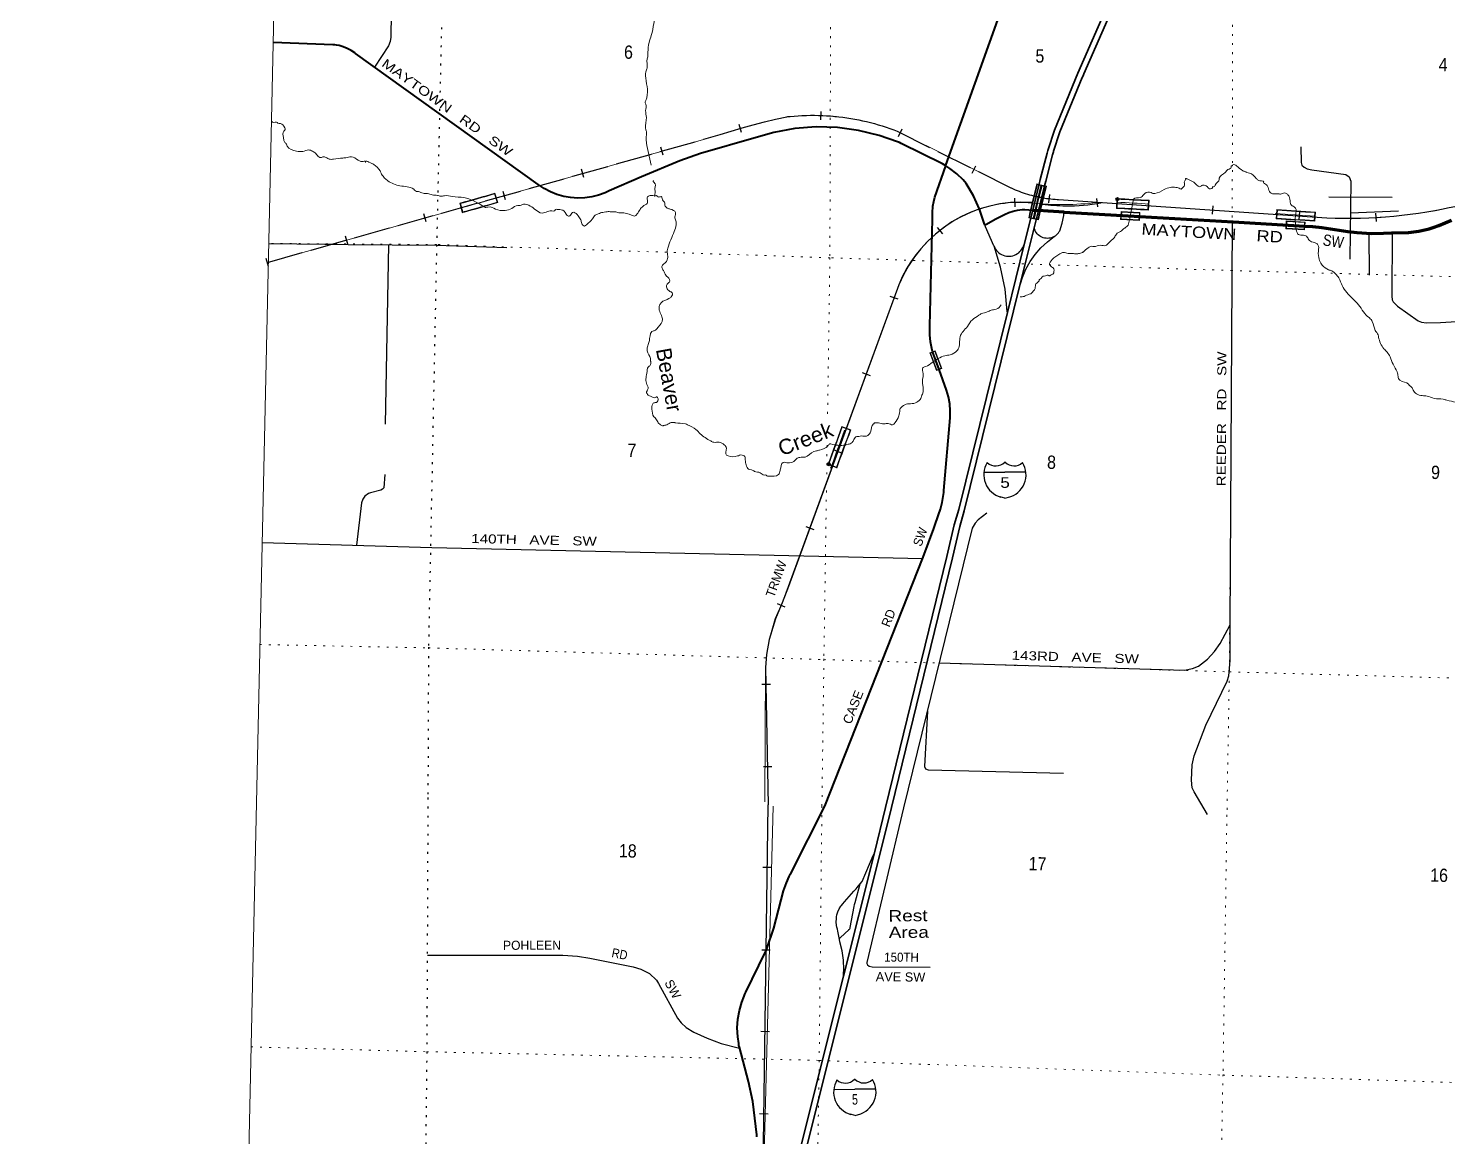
# Model space of a CAD drawing. Header units: feet. Extents: x -518066 to -250644, y -364975 to -177792.
# Drawn here: x -505285 to -486506, y -228103 to -213445 of the extents above; entities that cross this region are included whole.
import ezdxf
from ezdxf.enums import TextEntityAlignment as Align

# ---------------------------------------------------------------- set-up
doc = ezdxf.new("R2010")
doc.units = ezdxf.units.FT
doc.header["$LTSCALE"] = 80
doc.header["$PDMODE"] = 32
doc.header["$PDSIZE"] = 40
doc.linetypes.add('DOTTED', pattern=[1.5, 0.3, -1.2])
doc.linetypes.add('LONG_DASHED', pattern=[7.5, 6, -1.5])
for name, color, linetype, lineweight in [('15', 7, 'Continuous', 25), ('17', 7, 'Continuous', 25), ('18', 7, 'Continuous', 35), ('19', 7, 'Continuous', 25), ('23', 7, 'Continuous', 70), ('26', 7, 'Continuous', 40), ('29', 7, 'Continuous', 25), ('30', 7, 'Continuous', 13), ('34', 7, 'Continuous', 25), ('39', 7, 'Continuous', 13), ('4', 7, 'Continuous', 25), ('41', 7, 'Continuous', 13), ('55', 7, 'Continuous', 13), ('59', 7, 'Continuous', 13), ('6', 7, 'DOTTED', 25), ('61', 7, 'Continuous', 13), ('63', 7, 'Continuous', 25), ('7', 7, 'DOTTED', 13)]:
    doc.layers.add(name, color=color, linetype=linetype, lineweight=lineweight)
doc.layers.add('27', color=7, linetype='Continuous')
doc.layers.add('45', color=7, linetype='Continuous')

msp = doc.modelspace()

# ---------------------------------------------------------------- linework, layer by layer
at = {"layer": '15'}
for p, q in [((-492639.49, -219313.96), (-492363.08, -219313.96)), ((-492366.78, -219182.49), (-492363.88, -219179.58)), ((-492360.71, -219181.96), (-492364.14, -219179.58)), ((-492363.08, -219659.54), (-492426.97, -219641.58)), ((-492363.61, -219659.8), (-492299.98, -219641.06)), ((-494354.7, -227344.4), (-494351.82, -227341.45)), ((-494348.61, -227343.81), (-494352.08, -227341.45)), ((-494627.28, -227479.05), (-494349.72, -227476.38)), ((-494346.38, -227823.4), (-494410.7, -227805.98)), ((-494346.9, -227823.67), (-494283.19, -227804.23))]:
    msp.add_line(p, q, dxfattribs=at)
for points in [[(-492087.72, -219313.96), (-492363.61, -219313.96), (-492363.08, -219313.96)], [(-494073.21, -227473.72), (-494350.25, -227476.38), (-494349.72, -227476.38)]]:
    msp.add_lwpolyline(points, dxfattribs=at)
for centre, radius, start, end in [((-492336.86, -219349.06), 306.13, 148.44443, 254.43372), ((-492485.45, -219066.46), 165.66, 227.34212, 315.81086), ((-492241.77, -219066.46), 165.66, 224.18798, 312.69314), ((-492390.37, -219349.06), 306.13, 283.08081, 31.62485), ((-494323.05, -227511.37), 307.42, 148.99604, 254.98557), ((-494475, -227229.03), 166.35, 227.89455, 316.36409), ((-494230.3, -227226.67), 166.35, 224.74009, 313.2459), ((-494376.78, -227511.89), 307.42, 283.63265, 32.17642)]:
    msp.add_arc(centre, radius, start, end, dxfattribs=at)
at = {"layer": '18'}
for p, q in [((-492109.41, -216304.71), (-491996.76, -215849.9)), ((-491976.67, -216081.76), (-491920.69, -215855.83)), ((-492169.38, -216860.84), (-491976.67, -216081.76)), ((-492331.31, -217201.81), (-492109.41, -216304.71)), ((-494091.79, -224347.96), (-493942.9, -223750.13)), ((-494501.13, -225982.6), (-494091.79, -224347.96))]:
    msp.add_line(p, q, dxfattribs=at)
for points in [[(-491996.76, -215849.9), (-491911.64, -215506.23), (-491896.49, -215445.26), (-491806.11, -215096.71), (-491795.21, -215058.33), (-491791.37, -215046.71), (-491706.48, -214789.61), (-491397.7, -214039.41), (-488520.21, -207474.25), (-488274.58, -206834.67), (-488078.79, -206175.95), (-488043.52, -205978)], [(-491920.69, -215855.83), (-491839.42, -215527.88), (-491823.49, -215463.8), (-491734.07, -215118.95), (-491723.08, -215080.07), (-491719.41, -215068.95), (-491635.42, -214814.59), (-491339.93, -214096.69), (-491330.2, -214073.05), (-491318.65, -214046.69), (-488450.52, -207502.89), (-488203.21, -206858.94), (-488005.37, -206193.34), (-487967.13, -205978.77)], [(-493865.2, -223751.81), (-493059.29, -220446.35), (-492961.73, -220031.7), (-492902.93, -219826.49), (-492169.38, -216860.84)], [(-493942.9, -223750.13), (-493132.43, -220428.39), (-493034.63, -220012.7), (-492975.72, -219807.07), (-492331.31, -217201.81)], [(-498403.7, -236544.53), (-495621.89, -230141.11), (-495612.15, -230118.7), (-495600.59, -230091.11), (-495321.34, -229425.23), (-495110.38, -228724.35), (-495107.32, -228713.49), (-495097.52, -228674.35), (-493865.2, -223751.81)], [(-501216.66, -242772.59), (-501200.92, -242737.21), (-501156.39, -242637.07), (-499974.5, -239943.57), (-498766.79, -237191.33), (-495690.38, -230109.75), (-495678.09, -230081.47), (-495668.99, -230059.75), (-495392.22, -229399.78), (-495183.56, -228706.54), (-495180.63, -228696.15), (-495170.71, -228656.54), (-494501.13, -225982.6)]]:
    msp.add_lwpolyline(points, dxfattribs=at)
at = {"layer": '19'}
for points in [[(-491711.61, -216199.22), (-491711, -216198.91), (-491695.12, -216188.68), (-491680.4, -216176.85), (-491666.99, -216163.54), (-491655.05, -216148.9), (-491644.71, -216133.09), (-491638.39, -216121.24), (-491606.25, -216021.04), (-491584.77, -215918.02), (-491582.77, -215903.09), (-491579.17, -215876.19)], [(-492508.39, -216325.21), (-492509.7, -216321.07), (-492619.33, -216069.31), (-492631.78, -216044.31)], [(-491711.61, -216199.22), (-491727.87, -216207.43), (-491745.53, -216214.14), (-491763.79, -216218.96), (-491782.46, -216221.85), (-491801.33, -216222.77), (-491820.19, -216221.72), (-491838.84, -216218.69), (-491857.07, -216213.74), (-491874.68, -216206.91), (-491891.48, -216198.27), (-491907.29, -216187.93), (-491921.92, -216175.99), (-491935.23, -216162.58), (-491947.07, -216147.86), (-491957.3, -216131.98), (-491965.82, -216115.11), (-491972.53, -216097.45), (-491976.67, -216081.76)], [(-492508.39, -216325.21), (-492507.46, -216326.93), (-492498.48, -216346.75), (-492487.49, -216365.52), (-492474.59, -216383.04), (-492459.93, -216399.12), (-492443.67, -216413.57), (-492425.99, -216426.25), (-492407.07, -216437.01), (-492387.14, -216445.73), (-492366.41, -216452.33), (-492345.1, -216456.71), (-492323.45, -216458.85), (-492301.69, -216458.71), (-492280.07, -216456.3), (-492258.82, -216451.65), (-492238.17, -216444.79), (-492218.35, -216435.82), (-492199.58, -216424.82), (-492182.06, -216411.92), (-492165.98, -216397.26), (-492151.52, -216381), (-492138.85, -216363.32), (-492128.09, -216344.41), (-492119.37, -216324.48), (-492109.41, -216304.71)], [(-492331.31, -217201.81), (-492332.76, -217188.39), (-492361.3, -216893.63), (-492420.49, -216603.46), (-492508.39, -216325.21)], [(-492169.38, -216860.84), (-492158.51, -216825.27), (-492132.1, -216738.92), (-492086.61, -216631.73), (-492030.16, -216529.89), (-491963.38, -216434.51), (-491886.99, -216346.63), (-491801.83, -216267.21), (-491711.61, -216199.22)], [(-494278.17, -224760.06), (-494251.67, -224728.64), (-494107.52, -224385.4), (-494091.79, -224347.96)], [(-494553.15, -225494.45), (-494575.75, -225384.71), (-494581.22, -225359.71), (-494586.16, -225334.71), (-494590.73, -225311.54), (-494595.15, -225262.64), (-494594.55, -225221.98), (-494592.61, -225192.3), (-494587.69, -225171.98), (-494587.14, -225169.72), (-494573.65, -225129.64), (-494556.05, -225091.18), (-494534.52, -225054.78), (-494528.45, -225046.6), (-494510.51, -225022.44), (-494487.27, -224996.6), (-494361.18, -224856.41), (-494333.16, -224825.25), (-494317.27, -224806.41), (-494278.17, -224760.06)], [(-494553.15, -225494.45), (-494553.02, -225493.88), (-494550.95, -225486.92), (-494548.17, -225480.22), (-494544.7, -225473.84), (-494540.59, -225467.86), (-494431.18, -225367.22), (-494428.46, -225364.88), (-494422.65, -225359.05), (-494417.47, -225352.64), (-494413, -225345.73), (-494409.67, -225338.79), (-494357.51, -225057.24), (-494353.15, -225033.7), (-494345.9, -225007.24), (-494278.17, -224760.06)], [(-494501.13, -225982.6), (-494499.37, -225950.93), (-494496.07, -225891.8), (-494500.07, -225768.64), (-494516.93, -225646.58), (-494546.45, -225526.96), (-494553.15, -225494.45)]]:
    msp.add_lwpolyline(points, dxfattribs=at)
at = {"layer": '23'}
msp.add_line((-491996.76, -215849.9), (-491920.69, -215855.83), dxfattribs=at)
for points in [[(-491579.17, -215876.19), (-491793.47, -215863.79), (-491920.69, -215855.83)], [(-491579.17, -215876.19), (-490579.67, -215934.01), (-489343.54, -216005.52), (-488395.04, -216060.11), (-488293.34, -216065.96), (-488170.97, -216078.59), (-487828.32, -216130.05), (-487708.93, -216143.97), (-487514.31, -216158.69), (-487354.44, -216155.54), (-487249.72, -216150.35), (-487025.12, -216144.05), (-486887.45, -216127.17), (-486752.3, -216096), (-486672.03, -216069.31), (-486646.92, -216060.96), (-486622.03, -216050.43), (-486454.58, -215979.58)]]:
    msp.add_lwpolyline(points, dxfattribs=at)
at = {"layer": '26'}
msp.add_line((-493234.66, -217957.64), (-493321.14, -217719.68), dxfattribs=at)
for points in [[(-493147.68, -215262.52), (-493144.82, -215254.12), (-491419.84, -210431.81), (-491370.65, -210286.4), (-491323.91, -210184.64), (-491266.79, -210088.33), (-491199.92, -209998.51), (-491173.13, -209968.39), (-491150.98, -209943.47), (-491125.9, -209918.57), (-488955.06, -207762.93), (-488930.18, -207738.22), (-488906.81, -207713.1), (-488777.37, -207573.97), (-488652.74, -207408.17), (-488634.94, -207383.21), (-488620.67, -207358.17), (-488585.19, -207295.93), (-488483.89, -207082.62), (-488414.24, -206884.9), (-488405.43, -206859.9), (-488398.57, -206834.9), (-488206.7, -206135.93), (-488174.21, -205979.19)], [(-493147.68, -215262.52), (-493190.98, -215235.29), (-493735.25, -214967.14), (-493760.32, -214954.78), (-493785.25, -214945.91), (-494026.38, -214860.07), (-494300.95, -214793.67), (-494580.95, -214756.33), (-494863.33, -214748.46), (-495144.98, -214770.15), (-495422.82, -214821.16), (-495657.25, -214888.36), (-496392.23, -215101.46), (-496666.18, -215197.68), (-497171.55, -215407.93), (-497599.88, -215595.44), (-497651.88, -215619.48), (-497739.81, -215651.45), (-497830.6, -215674.06), (-497923.26, -215687.04), (-498016.77, -215690.28), (-498110.11, -215683.72), (-498202.25, -215667.43), (-498292.18, -215641.61), (-498378.92, -215606.53), (-498461.51, -215562.57), (-498539.06, -215510.23), (-500956.14, -213776.08), (-500966.53, -213768.15), (-501014.52, -213736.2), (-501065.59, -213709.44), (-501119.18, -213688.17), (-501174.7, -213672.61), (-501206.54, -213667.19), (-501231.46, -213662.95), (-501256.54, -213661.98), (-502045.88, -213631.33)], [(-493321.14, -217719.68), (-493332.18, -217680.25), (-493350.45, -217589.09), (-493359.08, -217496.53), (-493358.28, -217428.57), (-493357.99, -217403.58), (-493357.39, -217378.57), (-493323.76, -215969.4), (-493321.81, -215878.52), (-493321.27, -215853.71), (-493319.39, -215828.52), (-493316.98, -215796.27), (-493306.38, -215737.07), (-493289.65, -215679.3), (-493147.68, -215262.52)], [(-492631.78, -216044.31), (-492638.58, -216019.31), (-492699.87, -215836.71), (-492780.1, -215661.1), (-492878.25, -215494.83), (-492917.43, -215450.25), (-493000.93, -215369.16), (-493092.45, -215297.25), (-493147.68, -215262.52)], [(-492631.78, -216044.31), (-492606.78, -216036.64), (-492491.35, -215968.95), (-492369.93, -215904.65), (-492313.91, -215879.67), (-492255.59, -215860.69), (-492195.6, -215847.91), (-492134.61, -215841.46), (-492100.19, -215840.65), (-491996.76, -215849.9)], [(-494749.1, -223732.66), (-493446.34, -220439.82), (-493305.09, -220059.19), (-493232.18, -219854.28), (-493223.29, -219829.31), (-493216.92, -219804.28), (-493194.26, -219715.17), (-493178.2, -219609.11), (-493174.4, -219583.96), (-493172.26, -219559.11), (-493089.23, -218595.53), (-493088.79, -218576.21), (-493087.34, -218504.21), (-493094.12, -218411.03), (-493110.61, -218319.08), (-493136.61, -218229.35), (-493234.66, -217957.64)], [(-495645.12, -228106.01), (-495647.27, -228078.12), (-495700.76, -227638.97), (-495756.56, -227371.73), (-495876.28, -226921.31), (-495882.92, -226896.32), (-495886.62, -226871.31), (-495899.93, -226781.31), (-495904.83, -226665.16), (-495897.56, -226549.14), (-495878.21, -226434.52), (-495846.98, -226322.54), (-495815.69, -226243.06), (-495805.83, -226218.01), (-495793.52, -226193.06), (-495535.29, -225669.82), (-495519.97, -225638.76), (-495513.58, -225619.82), (-495421.01, -225345.25), (-495293.71, -224853.13), (-495256.21, -224746.1), (-495217.54, -224664.32), (-495200.45, -224629.3), (-495192.77, -224614.32), (-494749.1, -223732.66)]]:
    msp.add_lwpolyline(points, dxfattribs=at)
at = {"layer": '29'}
for p, q in [((-488080.01, -215671.36), (-487241.26, -215679.59)), ((-487791.63, -215884.76), (-487153.98, -215856.26)), ((-489384.05, -221334.01), (-489352.07, -216005.03)), ((-500520.73, -216308.1), (-500563.98, -218678.77)), ((-487547.77, -216156.16), (-487546.05, -216711.08))]:
    msp.add_line(p, q, dxfattribs=at)
for points in [[(-501758.63, -210293.79), (-500639.05, -210344.96), (-500578.72, -210382.97), (-500561.7, -210395.74), (-500521.48, -210465.8), (-500459.56, -210655.47), (-500451.51, -210741.84), (-500488.91, -213561.78), (-500497.85, -213616.76), (-500521.54, -213675.24), (-500704.51, -213956.61)], [(-488450.07, -215009.95), (-488444.78, -215220.42), (-488437.12, -215253.81), (-488403.08, -215279.36), (-488364.78, -215304.9), (-488302.57, -215315.77), (-487852.83, -215375.95), (-487807.28, -215407.09), (-487786, -215466.7), (-487799.91, -216499.04)], [(-502104.14, -216289.03), (-501361.74, -216299.16), (-501214.23, -216299.23), (-501051.96, -216304.87), (-499889.27, -216311.93), (-498953.01, -216341.74)], [(-487239.4, -216150.06), (-487243.5, -216986.33), (-487239.09, -217035.7), (-487226.32, -217061.25), (-487170.32, -217120.19), (-486894.02, -217314.71), (-486849.69, -217331.63), (-486783.72, -217340.14), (-486599.76, -217335.34), (-485619.98, -217273.19)], [(-500566.96, -219345.83), (-500582.96, -219522.31), (-500599.98, -219539.34), (-500619.7, -219551), (-500758.82, -219585.94), (-500787.23, -219598.96), (-500834.04, -219633.02), (-500859.58, -219671.34), (-500878.15, -219721.5), (-500942.85, -220281.55)], [(-492603.02, -219857.12), (-492718.4, -219945.97), (-492756.7, -219988.55), (-492795.94, -220055.13), (-493704.91, -223755.28)], [(-502191.47, -220245.79), (-499948.86, -220310.01), (-493452.12, -220455.41)], [(-493233.5, -221836.32), (-489988.36, -221934.36), (-489881.96, -221913.07), (-489801.59, -221879.31), (-489681.95, -221789.59), (-489592.73, -221685.66), (-489515.97, -221580.96), (-489384.05, -221334.01)], [(-489683.46, -223841.93), (-489859.08, -223542.84), (-489886.22, -223488.47), (-489894.73, -223386.28), (-489885.12, -223185.65), (-489860.69, -223066.94), (-489704.94, -222662.8), (-489421.17, -222080.17), (-489401.07, -222006.74), (-489384.05, -221806.62), (-489384.05, -221334.01)], [(-493390.55, -222475.62), (-493428.23, -223206.31), (-493414.22, -223237.26), (-493380.17, -223250.03), (-491589.75, -223295.65)], [(-493704.91, -223755.28), (-494193.23, -225800.18), (-494192.99, -225812.68), (-494180.49, -225832), (-494158.89, -225849.06), (-494118.4, -225856.02), (-493353.03, -225863.84)], [(-500006.34, -225704.14), (-498214.14, -225701.29), (-498019.07, -225714.67), (-497854.28, -225741.99), (-497282.62, -225855.66), (-497180.19, -225886.33), (-497068.96, -225946.62), (-496973.19, -226031.44), (-496946.22, -226078.52), (-496696.19, -226537.87), (-496648.07, -226599.73), (-496582.54, -226660.67), (-496480.62, -226721.87), (-496305.23, -226801.66), (-496117.35, -226870.73), (-495877.59, -226932.39)]]:
    msp.add_lwpolyline(points, dxfattribs=at)
at = {"layer": '34', "lineweight": 13}
for p, q in [((-493790.28, -214806.28), (-492281.61, -215556.31)), ((-502123.02, -216542.59), (-496133.7, -214851.76)), ((-491657.17, -215708.78), (-488102.71, -215950.19)), ((-490889.05, -215826.53), (-490883.15, -215694.49)), ((-490880.69, -215818.9), (-490875.52, -215703.04)), ((-490463.76, -215726.13), (-490471.61, -215841.78)), ((-490464.17, -215850.29), (-490455.22, -215718.49)), ((-488774.44, -215963.58), (-488766.8, -215842.29)), ((-488765.95, -215956.09), (-488759.31, -215850.77)), ((-488264.42, -215881.93), (-488271.06, -215987.26)), ((-488263.58, -215995.75), (-488255.94, -215874.46)), ((-494401.98, -218753.71), (-494520.15, -218710.41)), ((-494516.78, -218720.16), (-494413.04, -218758.17)), ((-494588.48, -219259.17), (-494706.09, -219213.44)), ((-494592.85, -219248.89), (-494695.85, -219208.84)), ((-495574.06, -229225.39), (-495432.59, -223730.86))]:
    msp.add_line(p, q, dxfattribs=at)
at = {"layer": '34'}
for p, q in [((-492236.28, -215692.41), (-492231.36, -215803.38)), ((-491782.5, -215752.67), (-491770.22, -215642.27)), ((-491151.72, -215694.64), (-491138.83, -215804.98)), ((-489618.1, -215901.11), (-489610.57, -215790.28)), ((-488469.75, -215977.04), (-488462.22, -215866.21)), ((-487448.27, -216000.39), (-487453.99, -215889.45)), ((-493259.45, -216076.88), (-493191.23, -216164.54)), ((-493885.5, -216986.12), (-493781.18, -217024.27)), ((-494252.86, -217998.3), (-494148.52, -218036.45)), ((-494629.81, -219021.47), (-494525.48, -219059.63)), ((-494997.15, -220033.64), (-494892.83, -220071.8)), ((-495378.67, -221051.9), (-495276.5, -221095.48)), ((-495578.99, -222119.9), (-495467.91, -222120.5)), ((-495558.26, -223207.59), (-495447.18, -223208.2)), ((-495575.31, -229230.87), (-495495.48, -223716.47)), ((-495455.16, -224544.44), (-495566.2, -224541.59)), ((-495471.57, -225638.83), (-495582.6, -225635.97)), ((-495480.95, -226716.31), (-495591.99, -226713.44)), ((-495498.73, -227806.22), (-495609.78, -227803.36))]:
    msp.add_line(p, q, dxfattribs=at)
for points in [[(-491848.49, -215688.21), (-491975.49, -215664.46), (-491815.15, -215693.25), (-491786.81, -215697.03), (-491758.19, -215700.22), (-491729.73, -215702.96), (-491701.05, -215705.26), (-491672.47, -215706.98), (-491657.11, -215707.69), (-488102.65, -215949.09), (-487992, -215953.61), (-487881.85, -215955.57), (-487771.63, -215955.63), (-487660.7, -215954.47), (-487550.28, -215950.74), (-487440.43, -215945.09), (-487329.87, -215938.2), (-487219.82, -215928.75), (-487110.32, -215917.38), (-487000.1, -215904.13), (-486891.05, -215888.93), (-486781.94, -215872.48), (-486672.72, -215853.5), (-486564.68, -215832.55), (-486506.49, -215820.61), (-486270.36, -215774.37)], [(-493765.91, -216837.05), (-495229.35, -220828.25), (-495312.61, -221043.45), (-495401.73, -221252.41), (-495482.31, -221529.75), (-495516.9, -221727.77), (-495530.78, -221898.1), (-495495.48, -223716.47)]]:
    msp.add_lwpolyline(points, dxfattribs=at)
at = {"layer": '34', "lineweight": 13}
msp.add_lwpolyline([(-493769.07, -216831.82), (-495230.38, -220827.86), (-495313.63, -221043.03), (-495402.76, -221252.03), (-495483.38, -221529.5), (-495518, -221727.62), (-495531.87, -221898.05), (-495541.59, -223673.33)], dxfattribs=at)
for centre, radius, start, end in [((-493447.62, -223167.67), 8738.96, 101.79702, 107.90071), ((-494906.98, -217663.2), 3067.41, 68.65051, 96.11633), ((-491586.72, -214065.38), 1644.91, 245.01077, 267.54524), ((-502646.32, -203880.2), 12331.21, 284.85244, 287.11095), ((-492137.19, -217511.42), 1767.74, 99.32781, 157.39043), ((-492166.1, -217437.01), 1689.71, 84.44761, 98.76931), ((-491605.94, -211963.83), 3812.09, 264.02718, 276.9541), ((-489757.2, -199442.96), 16290.49, 266.03674, 267.54424), ((-491369.79, -228288.09), 12552.42, 85.82911, 87.76919), ((-489757.2, -199442.96), 16298.49, 266.06558, 267.5154), ((-491735.35, -234767.72), 18960.09, 86.15572, 87.44168), ((-491735.35, -234767.72), 18968.09, 86.17985, 87.4175), ((-487808.26, -209627.01), 6330.02, 267.33377, 281.86956)]:
    msp.add_arc(centre, radius, start, end, dxfattribs=at)
at = {"layer": '34'}
for centre, radius, start, end in [((-492142.14, -217496.13), 1752.86, 85.67535, 157.87425), ((-491464.98, -212485.04), 3309.11, 262.95883, 268.35685), ((-491534.23, -213397.39), 2395.53, 269.38672, 280.64691)]:
    msp.add_arc(centre, radius, start, end, dxfattribs=at)
at = {"layer": '34', "lineweight": 13}
for centre, major_axis, ratio, start_param, end_param in [((-500109.35, -399760.85), (4580.1, 184157.91), 0.999997, 6.24367866, 6.24654319), ((-500092.57, -399771.72), (4581.72, 184220.83), 0.999996, 6.24377403, 6.24655177), ((-500092.66, -399762.84), (4578.27, 184098.5), 0.999997, 6.24381082, 6.24650353), ((-500092.57, -399771.72), (4581.52, 184212.84), 0.999996, 6.24381737, 6.24650838), ((-500092.66, -399762.84), (4578.07, 184090.5), 0.999997, 6.24376734, 6.24654706), ((-559792.86, -195077.54), (1687.73, 69397.3), 0.999999, 4.38159741, 4.3893312), ((-559792.86, -195077.54), (1687.92, 69405.3), 0.999999, 4.3817109, 4.38920738), ((-559819.73, -195102.27), (1689.43, 69464.79), 0.999999, 4.38156827, 4.38933188), ((-559797.71, -195078.93), (1690.69, 69519.83), 0.999999, 4.3817284, 4.38924374), ((-559797.71, -195078.93), (1690.89, 69527.83), 0.999999, 4.38160579, 4.3893152)]:
    msp.add_ellipse(centre, major_axis=major_axis, ratio=ratio, start_param=start_param, end_param=end_param, dxfattribs=at)
at = {"layer": '34'}
for p in [(-490875.52, -215703.04), (-494695.85, -219208.84)]:
    msp.add_point(p, dxfattribs=at)
at = {"layer": '39'}
for p, q in [((-497102.06, -214995.88), (-497046.32, -215253.74)), ((-490029.74, -215572.33), (-490008.41, -215549.47)), ((-490663.88, -215704.37), (-490715.11, -215979.25)), ((-491988.72, -216921.41), (-491972.44, -216901.33))]:
    msp.add_line(p, q, dxfattribs=at)
msp.add_arc((-490825.28, -215987.72), 108.39, 297.83409, 327.1683, dxfattribs=at)
for points in [[(-495841.17, -212075.88), (-495854.5, -212091.47), (-495884.32, -212165.16), (-495976.73, -212251.58), (-496314.24, -212507.57), (-496394.11, -212572.16), (-496501.79, -212622.11), (-496618.37, -212710.03), (-496702.49, -212784.58), (-496833.15, -212962.6), (-496856.25, -213006.3), (-496931.53, -213135.26), (-496991.4, -213294.68), (-497009.43, -213380.68), (-497043.13, -213538.64), (-497073.38, -213632.41), (-497088.32, -213760.64), (-497088.69, -213776.7), (-497089.72, -213822.88), (-497098.35, -213848.81), (-497099.08, -213971.32), (-497107.62, -213993.23), (-497116.09, -214101.51), (-497116.72, -214398.78), (-497125.48, -214430.73), (-497115.85, -214449.01), (-497117.73, -214533.33), (-497107.66, -214621.92), (-497118.99, -214768.3), (-497107.83, -214808.72), (-497109.29, -214873.81)], [(-501336.01, -215159.24), (-501377.9, -215144.29), (-501418.32, -215153.48), (-501461.99, -215128.45), (-501483.51, -215101.88), (-501527.01, -215068.83), (-501578.95, -215053.67), (-501653.75, -215072.18), (-501736.1, -215068.43), (-501859.26, -215001.55), (-501870.78, -214977.21), (-501878.59, -214967), (-501900.07, -214938.43), (-501911.05, -214889.99), (-501905.14, -214805.75), (-501888.57, -214784.01), (-501894.06, -214759.79), (-501951.13, -214704.36), (-501983.19, -214699.66), (-501991.04, -214691.46), (-502053.26, -214686.13), (-502069.15, -214672.91)], [(-497102.06, -214995.88), (-497107.86, -214946.99), (-497110.42, -214919.55), (-497111.75, -214898.96), (-497109.29, -214873.81)], [(-499250.24, -215806.74), (-499456.17, -215701.09), (-499522.12, -215683.63), (-499676.64, -215670.32), (-499778.91, -215658.12), (-499831.34, -215665.04), (-499871.32, -215654.15), (-499941.56, -215648.65), (-500003.45, -215629.27), (-500063.7, -215625.98), (-500123.54, -215604.64), (-500133.59, -215604.42), (-500187.17, -215573.17), (-500369.11, -215527.14), (-500528.49, -215461.5), (-500571.89, -215424.43), (-500610.91, -215371.39), (-500632.12, -215330.77), (-500712.67, -215246.72), (-500780.28, -215213.15), (-500824.49, -215212.21), (-500824.62, -215218.24), (-500824.49, -215212.21), (-500870.63, -215207.23), (-500896.65, -215202.66), (-500989.95, -215148.46), (-501032.1, -215145.57), (-501100.74, -215158.17), (-501124.91, -215159.67), (-501247.9, -215175.16), (-501306.18, -215173.92), (-501336.01, -215159.24)], [(-488511.82, -215857.17), (-488511.49, -215842.39), (-488534.79, -215805.74), (-488582.34, -215774.6), (-488587.69, -215744.37), (-488604.11, -215669.7), (-488625.54, -215639.12), (-488663.36, -215622.24), (-488717.98, -215637.16), (-488734.02, -215634.8), (-488804.4, -215635.33), (-488840.4, -215626.52), (-488864.01, -215603.93), (-488888.56, -215533.11), (-488902.22, -215514.74), (-488941.65, -215479.76), (-488939.5, -215473.78), (-488969.37, -215461.1), (-489005.5, -215458.32), (-489035.11, -215433.6), (-489125.92, -215359.35), (-489163.93, -215350.52), (-489177.86, -215344.2), (-489215.68, -215327.32), (-489298.69, -215263.3), (-489320.47, -215248.78), (-489348.66, -215250.19), (-489359.02, -215264.03), (-489369.07, -215263.82), (-489369.44, -215279.88), (-489412.36, -215311.11), (-489451.5, -215352.46), (-489527.57, -215427.17), (-489527.93, -215443.23), (-489583.91, -215518.37), (-489604.5, -215540.03), (-489610.49, -215537.9), (-489618.88, -215553.78), (-489669.26, -215558.74), (-489696.76, -215530.04), (-489702.75, -215527.9), (-489748.78, -215518.9), (-489781.4, -215538.28), (-489799.48, -215537.9), (-489813.33, -215527.57), (-489850.74, -215492.63), (-489926.11, -215446.84), (-489976.08, -215433.73), (-489972.2, -215439.84), (-489988.96, -215469.61), (-489985.93, -215513.86), (-490008.41, -215549.47)], [(-497016.41, -215455.55), (-497013.96, -215463.48), (-497020.07, -215467.38), (-497010.29, -215479.64), (-496995.41, -215561.62)], [(-496995.41, -215561.62), (-496994.02, -215595.95), (-496993.8, -215618.84), (-496998.03, -215654.36), (-496997.94, -215663.51)], [(-490029.74, -215572.33), (-490085.26, -215549.92), (-490121.39, -215547.15), (-490173.69, -215548.05), (-490258.82, -215578.38), (-490380.62, -215630.03), (-490404.73, -215629.52), (-490430.59, -215616.92), (-490513.25, -215627.22), (-490546.31, -215666.69), (-490574.8, -215682.16), (-490661.72, -215702.41), (-490663.88, -215704.37)], [(-497850.94, -215997.56), (-497899.54, -216041.31), (-497926.11, -216060.83), (-497963.49, -216023.89), (-497976.52, -215977.42), (-498009.55, -215926.5), (-498021.25, -215910.19), (-498084.89, -215878.71), (-498122.14, -215926.13), (-498140.27, -215927.76), (-498197.11, -215862.27), (-498275.04, -215840.55), (-498289.1, -215840.24), (-498313.22, -215839.73), (-498315.42, -215847.73), (-498379.99, -215858.42), (-498450.87, -215881.01), (-498489.23, -215888.23), (-498574.7, -215844.25), (-498643.96, -215794.58), (-498733.9, -215770.58), (-498776.46, -215785.76), (-498810.68, -215787.04), (-498889.95, -215825.54), (-498977.04, -215853.82), (-499103.29, -215835.09), (-499207.25, -215808.79), (-499249.45, -215807.9), (-499250.77, -215802.63)], [(-497850.76, -215997.91), (-497821.35, -215962.15), (-497784.05, -215914.87), (-497745.3, -215897.33), (-497685.98, -215878.45), (-497643.68, -215873.46), (-497612.83, -215868.58), (-497560.15, -215871.51), (-497524.68, -215870.02), (-497499.44, -215876.64), (-497442.13, -215886.39), (-497407.8, -215886.05), (-497336.67, -215903.69), (-497291.88, -215920.42), (-497267.78, -215927.05), (-497249.54, -215918.86), (-497233.68, -215902.69), (-497191.94, -215840.48), (-497155.71, -215798.94), (-497122.72, -215779.16), (-497096.57, -215760.59), (-497092.15, -215744.53), (-497098.38, -215691.95), (-497091.7, -215672.43), (-497070.09, -215658.48), (-497043.82, -215653.66), (-497003.71, -215658.98)], [(-496799.45, -216924.23), (-496838.6, -216877.21), (-496841.94, -216847.01), (-496821.12, -216815.32), (-496800.67, -216799.68), (-496801.91, -216765.51), (-496852.94, -216710.19), (-496881.69, -216647.32), (-496902.85, -216604.7), (-496887.97, -216568.85), (-496844.91, -216531.61), (-496838.66, -216521.69), (-496825.16, -216457.7), (-496831.62, -216387.27), (-496824.83, -216353.27), (-496739.39, -216130.12), (-496715.35, -216044.26), (-496718.15, -215989.96), (-496731.1, -215939.48), (-496721.7, -215879.42), (-496793.1, -215835.73), (-496831.02, -215822.87), (-496864.32, -215784), (-496863.74, -215757.9), (-496877.31, -215735.53), (-496885.17, -215727.33), (-496914.05, -215670.47), (-496954.33, -215673.64), (-496976.08, -215657.11), (-496998.32, -215662.67), (-497000.01, -215661.88)], [(-488509.46, -216103.73), (-488522.61, -215995.76), (-488511.82, -215857.17)], [(-490774.67, -216083.57), (-490782.98, -216087.49), (-490834.26, -216132.61), (-490870.79, -216147.9), (-490887.28, -216165.63), (-490920.56, -216215.14), (-490988.37, -216279.99), (-490994.58, -216287.88), (-491029.42, -216317.28), (-491101.72, -216313.74), (-491186.53, -216330.02), (-491214.63, -216327.41), (-491261.29, -216346.5), (-491329.74, -216405.23)], [(-490715.11, -215979.25), (-490722.7, -216012.28), (-490734.21, -216046.48)], [(-487465.77, -217441.3), (-487503.34, -217324), (-487540.44, -217275.02), (-487546.37, -217270.86), (-487683.34, -217103.26), (-487763.89, -217019.2), (-487900.76, -216847.58), (-487946.74, -216746.18), (-487987.76, -216693.08), (-488039.16, -216653.83), (-488083.01, -216636.83), (-488164.05, -216574.86), (-488183.56, -216548.33), (-488212.12, -216477.43), (-488213.61, -216364.91), (-488214.72, -216324.72), (-488234.13, -216294.18), (-488301.92, -216268.64), (-488307.9, -216266.51), (-488351.26, -216227.42), (-488362.82, -216205.08), (-488412.52, -216179.92), (-488478.71, -216172.49), (-488509.48, -216103.65)], [(-491543.81, -216420.38), (-491602.5, -216409.58), (-491639.09, -216426.88), (-491739.33, -216503.09), (-491772.96, -216568.66), (-491735.6, -216605.61), (-491717.92, -216624.06), (-491714.76, -216662.29), (-491723.47, -216692.23), (-491764.12, -216711.46), (-491776.36, -216719.23), (-491784.26, -216713.04), (-491826.55, -216716.16), (-491877.38, -216741.2), (-491879.56, -216749.18), (-491908.07, -216764.64), (-491912.49, -216782.63), (-491953.63, -216823.93), (-491965.03, -216883.95), (-491972.44, -216901.33)], [(-491543.81, -216420.38), (-491506.43, -216420.87), (-491454.9, -216423.81), (-491411.37, -216427.97), (-491365.68, -216418.37), (-491337.15, -216410.09), (-491328.08, -216401.99)], [(-494474.48, -218958.23), (-494669.29, -218941.69), (-494677.28, -218939.52), (-494703.95, -218963.06), (-494817.88, -219022.9), (-494858.35, -219034.1), (-494892.69, -219041.41), (-495008.95, -219115.27), (-495079.42, -219119.81), (-495120.02, -219137.02), (-495142.67, -219160.65), (-495213.73, -219191.28), (-495233.87, -219192.86), (-495298.05, -219185.48), (-495336.47, -219285.09), (-495338.66, -219293.08), (-495359.97, -219346.85), (-495493.11, -219366.13), (-495513.15, -219363.71), (-495522.97, -219353.46), (-495549.1, -219352.89), (-495602.73, -219323.64), (-495676.69, -219304), (-495718.44, -219283.03), (-495756.43, -219274.2), (-495787.37, -219219.31), (-495799.96, -219152.77), (-495807, -219108.43), (-495824.77, -219093.99), (-495858.8, -219087.24), (-495891.18, -219096.6), (-495901.31, -219100.41), (-496027.97, -219099.73), (-496045.88, -219091.33), (-496049.83, -218998.85), (-496059.29, -218972.54), (-496076.97, -218954.09), (-496146.54, -218918.46), (-496216.92, -218918.98), (-496256.76, -218902.07), (-496395.36, -218806.76), (-496452.42, -218751.32), (-496563.56, -218686.7), (-496591.47, -218676.06), (-496727.86, -218661.13), (-496735.85, -218658.96), (-496794.27, -218663.74), (-496851.21, -218692.67), (-496873.4, -218696.22), (-496885.55, -218699.97), (-496919.49, -218689.21), (-496958.83, -218650.22), (-496991.82, -218597.3), (-497007.54, -218580.9), (-497035.47, -218481.89), (-497023.85, -218411.84), (-497011.47, -218398.04), (-496975.16, -218392.78), (-496958.59, -218371.03), (-496951.93, -218343.06), (-496977.56, -218320.42), (-496983.68, -218324.32), (-497053.75, -218310.78), (-497091.43, -218287.89), (-497099.16, -218273.67), (-497104.96, -218263.5), (-497085.66, -218209.67), (-497085.21, -218189.6), (-497100.47, -218153.13), (-497115.02, -218084.52), (-497101.16, -218004.48), (-497083.28, -217924.51), (-497056.61, -217900.97), (-497051.46, -217850.87), (-497053.2, -217838.78), (-497054.63, -217812.65), (-497096.58, -217711.33), (-497095.37, -217657.12), (-497073.96, -217599.33), (-497064.75, -217547.3), (-497014.18, -217443.93), (-497004.14, -217444.14), (-496971.39, -217418.72), (-496900.9, -217323.8), (-496897.81, -217275.66), (-496924.46, -217208.82), (-496940.97, -217138.16), (-496934.21, -217106.17), (-496907.28, -217070.59), (-496868.47, -217043.29), (-496819.78, -217024.23), (-496811.61, -217018.38), (-496778.96, -216996.98), (-496764.21, -216967.16), (-496767.7, -216942.98), (-496799.45, -216924.23)], [(-491988.72, -216921.41), (-492006.58, -216943.33), (-492079.69, -216975.92), (-492108.14, -216989.38), (-492162.06, -216996.92)], [(-492411.88, -217102.8), (-492412.3, -217103.46), (-492479.88, -217158.26), (-492546.56, -217172.92), (-492597.34, -217195.95), (-492672.2, -217216.45), (-492708.91, -217239.78), (-492794.67, -217298.23), (-492861.01, -217387.2), (-492956.57, -217523.76), (-492982.38, -217687.93), (-493000.96, -217709.63), (-493086.58, -217762.04), (-493161.25, -217774.52), (-493246.05, -217812.66)], [(-483716.18, -217571.16), (-483749.86, -217606.53), (-483828, -217683.21), (-483891.7, -217744.12), (-484061.62, -217879.1), (-484210.62, -217978.37), (-484363.26, -218059.49), (-484563.05, -218181.79), (-484939.22, -218368.63), (-485016.31, -218399.13), (-485101.21, -218419.42), (-485197.85, -218425.4), (-485471.43, -218431.65), (-485495.59, -218433.15), (-485740.63, -218421.92), (-485821.06, -218422.22), (-485872.64, -218391), (-485916.66, -218382.03), (-486023.45, -218391.81), (-486276.94, -218398.49), (-486515.41, -218363.29), (-486565.38, -218350.19), (-486683.76, -218339.64), (-486777.53, -218307.52), (-486841.76, -218302.14), (-486917.62, -218278.44), (-486960.75, -218229.32), (-486980.03, -218192.76), (-487013.56, -218163.93), (-487021.37, -218153.72), (-487138.77, -218099), (-487156.36, -218076.53), (-487161.75, -218048.3), (-487174.51, -217989.79), (-487228.47, -217886.21), (-487266.55, -217790.99), (-487307.3, -217725.85), (-487348.55, -217682.8), (-487419.48, -217528.65), (-487426.88, -217500.37), (-487465.77, -217441.3)], [(-493246.05, -217812.66), (-493325.98, -217863.88), (-493409.76, -217917.89), (-493444.24, -217931.22), (-493454.57, -217943.06), (-493449.44, -217983.33), (-493454.52, -218119.8), (-493449.43, -218162.09), (-493456.17, -218282.46), (-493468.86, -218310.32), (-493477.62, -218342.27), (-493498.25, -218365.93), (-493567.48, -218404.63), (-493591.68, -218408.14), (-493672.3, -218416.47), (-493737.65, -218461.29), (-493754.26, -218485.04), (-493754.45, -218493.07), (-493768.22, -218569.1), (-493818.61, -218664.44), (-493851.3, -218687.86), (-493909.23, -218670.56), (-493963.66, -218677.44), (-494035.7, -218661.86), (-494092.01, -218662.67)], [(-494092.01, -218662.67), (-494094.2, -218670.66), (-494102.38, -218676.52), (-494143.04, -218786.13), (-494169.97, -218821.71), (-494204.54, -218839.05), (-494280.92, -218837.44), (-494311.23, -218844.83), (-494323.3, -218844.58), (-494362.34, -218881.91), (-494387.39, -218923.56), (-494438.18, -218946.58), (-494468.5, -218953.98), (-494475.67, -218959.07)]]:
    msp.add_spline(points, degree=3, dxfattribs=at)
at = {"layer": '4', "lineweight": 13}
msp.add_lwpolyline([(-501256.99, -177792.42), (-469933.03, -178460.37), (-438608.17, -179085.23), (-407282.48, -179667), (-375956.02, -180205.68), (-344628.85, -180701.28), (-313301.03, -181153.78), (-281972.61, -181563.19), (-250643.67, -181929.5), (-252658.03, -364975.08), (-284238.76, -364605.82), (-315818.95, -364193.12), (-347398.54, -363736.98), (-378977.49, -363237.41), (-410555.71, -362694.39), (-442133.14, -362107.95), (-473709.75, -361478.07), (-505285.47, -360804.75)], close=True, dxfattribs=at)
msp.add_lwpolyline([(-501256.99, -177792.42), (-469933.03, -178460.37), (-438608.17, -179085.23), (-407282.48, -179667), (-375956.02, -180205.68), (-344628.85, -180701.28), (-313301.03, -181153.78), (-281972.61, -181563.19), (-250643.67, -181929.5), (-252658.03, -364975.08), (-284238.76, -364605.82), (-315818.95, -364193.12), (-347398.54, -363736.98), (-378977.49, -363237.41), (-410555.71, -362694.39), (-442133.14, -362107.95), (-473709.75, -361478.07), (-505285.47, -360804.75)], close=True, dxfattribs=at)
at = {"layer": '55'}
for p, q in [((-491934.31, -215511.78), (-491887.8, -215523.71)), ((-491872.3, -215527.69), (-491824.98, -215539.83))]:
    msp.add_line(p, q, dxfattribs=at)
for points in [[(-491940.04, -215502.06), (-491991.17, -215697.27), (-492032.69, -215880.27), (-492047.77, -215952.09)], [(-492038.31, -215945.96), (-492024.87, -215881.98), (-491983.4, -215699.17), (-491934.31, -215511.78)], [(-491887.8, -215523.71), (-491942.47, -215741.68), (-491990.37, -215956.36), (-492038.31, -215945.96)], [(-491878.11, -215517.95), (-491934.68, -215743.52), (-491984.29, -215965.87)], [(-491974.73, -215959.76), (-491926.89, -215745.36), (-491872.3, -215527.69)], [(-491824.98, -215539.83), (-491901.63, -215855.33), (-491927.26, -215970.05), (-491974.73, -215959.76)], [(-491940.04, -215502.06), (-491878.11, -215517.95), (-491815.35, -215534.05)], [(-491815.35, -215534.05), (-491893.84, -215857.15), (-491921.19, -215979.56)], [(-491921.19, -215979.56), (-491984.29, -215965.87), (-492047.77, -215952.09)]]:
    msp.add_lwpolyline(points, dxfattribs=at)
msp.add_arc((-482961.67, -217868.79), 9223.88, 165.20319, 168.07751, dxfattribs=at)
at = {"layer": '59'}
for points in [[(-490826.47, -215867.5), (-490576.89, -215881.94), (-490582.96, -215986.77), (-490832.54, -215972.33)], [(-490818.94, -215875.94), (-490585.33, -215889.46), (-490590.48, -215978.32), (-490824.09, -215964.8)], [(-488641.58, -215991.78), (-488392, -216006.14), (-488398.03, -216110.97), (-488647.62, -216096.61)], [(-488634.05, -216000.22), (-488400.44, -216013.66), (-488405.55, -216102.52), (-488639.17, -216089.08)]]:
    msp.add_lwpolyline(points, close=True, dxfattribs=at)
at = {"layer": '6'}
for points in [[(-499682.52, -205716.92), (-499767.55, -211032.07), (-499883.79, -216304.2), (-499991.17, -221629.54), (-499999.17, -223618.21)], [(-499999.17, -223618.21), (-500013.78, -226980.25), (-500060.15, -230968.1), (-500072.66, -232285.37), (-500092.59, -234499.55), (-500149.6, -239810.48), (-500181.66, -242398.41), (-500178.77, -242820.85), (-500466.42, -248107.45), (-500649.74, -253404.11), (-500870.02, -258737), (-500935.71, -263984.54)]]:
    msp.add_lwpolyline(points, dxfattribs=at)
at = {"layer": '61'}
for p, q in [((-493286.59, -217708.13), (-493198.74, -217943.32)), ((-493198.74, -217943.32), (-493269.29, -217969.67))]:
    msp.add_line(p, q, dxfattribs=at)
msp.add_lwpolyline([(-493269.29, -217969.67), (-493357.14, -217734.49), (-493286.59, -217708.13)], dxfattribs=at)
msp.add_lwpolyline([(-493346.84, -217739.18), (-493291.28, -217718.42), (-493209.03, -217938.62), (-493264.59, -217959.37)], close=True, dxfattribs=at)
at = {"layer": '63'}
for p, q in [((-494797.88, -214654.21), (-494794.35, -214543.17)), ((-495851.51, -214821.78), (-495882.6, -214715.14)), ((-493774.12, -214874.31), (-493724.67, -214774.85)), ((-496885.85, -215122.63), (-496916.03, -215015.73)), ((-497935.98, -215416.36), (-497966.16, -215309.45)), ((-492798.87, -215362.08), (-492749.41, -215262.62)), ((-498971.56, -215711.43), (-499001.74, -215604.53)), ((-500021.67, -216005.17), (-500051.85, -215898.26)), ((-501057.25, -216300.24), (-501087.43, -216193.35)), ((-502107.35, -216594), (-502137.53, -216487.09))]:
    msp.add_line(p, q, dxfattribs=at)
at = {"layer": '63', "lineweight": 13}
for p, q in [((-499578.13, -215756.02), (-499543.81, -215882.53)), ((-499538.14, -215872.83), (-499568.24, -215761.88)), ((-499118.02, -215632.94), (-499084.21, -215742.83)), ((-499112.71, -215623), (-499074.17, -215748.29))]:
    msp.add_line(p, q, dxfattribs=at)
at = {"layer": '63', "linetype": 'LONG_DASHED'}
msp.add_lwpolyline([(-502123.32, -216541.53), (-496134.02, -214850.71), (-495988.21, -214804.53), (-495842.14, -214761.94), (-495695.28, -214721.85), (-495547.04, -214683.15), (-495398.55, -214648.06), (-495250.1, -214615.72), (-495234.44, -214612.22), (-495233.93, -214612.16), (-495205.07, -214609.09), (-495151.51, -214604.48), (-495098.26, -214600.66), (-495044.65, -214597.69), (-494991.24, -214595.81), (-494937.74, -214594.89), (-494884.28, -214594.67), (-494830.59, -214595.69), (-494776.95, -214597.39), (-494723.5, -214600.19), (-494670.09, -214603.66), (-494616.75, -214608.51), (-494563.45, -214614.04), (-494510.46, -214620.39), (-494457.38, -214627.7), (-494404.5, -214636.1), (-494351.54, -214645.46), (-494299.02, -214655.35), (-494246.56, -214666.62), (-494194.42, -214678.69), (-494142.32, -214691.45), (-494090.82, -214705.13), (-494039.1, -214720.06), (-493987.82, -214735.52), (-493937.04, -214752.19), (-493886.39, -214769.28), (-493835.83, -214787.72), (-493789.83, -214805.28), (-492281.13, -215555.32), (-492255.01, -215567.31), (-492228.73, -215578.66), (-492202.25, -215589.54), (-492175.48, -215600.2), (-492148.59, -215610.2), (-492121.63, -215619.69), (-492094.38, -215628.94), (-492067.01, -215637.52), (-492039.58, -215645.6), (-492011.8, -215653.28), (-491984.09, -215660.4), (-491982.84, -215660.71)], dxfattribs=at)
at = {"layer": '63', "lineweight": 13}
for centre, radius, start, end in [((-502721.18, -203902.15), 12263.69, 284.85248, 287.11099), ((-502721.18, -203902.15), 12271.69, 284.88787, 287.07458), ((-502720.84, -203902.46), 12394.25, 284.85247, 287.11098), ((-502720.84, -203902.46), 12386.25, 284.88939, 287.0737)]:
    msp.add_arc(centre, radius, start, end, dxfattribs=at)
at = {"layer": '7'}
for p, q in [((-494665.06, -211150.01), (-494679.98, -216479.1)), ((-489352.84, -211240.44), (-489355.18, -216057.57)), ((-489355.29, -216282.48), (-489355.46, -216639.08)), ((-494679.98, -216479.1), (-494711.55, -218599.47)), ((-494716.9, -218958.59), (-494758.98, -221784.96)), ((-494758.98, -221784.96), (-494785.71, -223731.87)), ((-494785.71, -223731.87), (-494821.43, -227094.2))]:
    msp.add_line(p, q, dxfattribs=at)
for points in [[(-484069.01, -216794.44), (-489355.65, -216648.12), (-494679.98, -216479.1), (-499883.79, -216304.2), (-502104.38, -216289.02)], [(-489355.46, -216639.08), (-489394.65, -221955.83), (-489426.32, -223847.45)], [(-502223.15, -221594.51), (-499991.37, -221638.57), (-494759.16, -221794), (-489394.65, -221955.83), (-484124.28, -222101.8), (-478878.88, -222285.59), (-473640.27, -222413.18), (-470842.13, -222515.16)], [(-489426.32, -223847.45), (-489478.13, -227280.4), (-489583.79, -232593.56), (-489686.95, -237883.45)], [(-502338.3, -226915.76), (-500013.78, -226980.25), (-494821.43, -227094.2), (-489478.32, -227289.44), (-484202.96, -227457.26), (-478972.89, -227628.65), (-473717.65, -227749.8), (-470952.26, -227851.88)], [(-494821.43, -227094.2), (-494905.01, -232416.89), (-495017.84, -237698.54)]]:
    msp.add_lwpolyline(points, dxfattribs=at)

# ---------------------------------------------------------------- texts
at = {"layer": '15', "width": 1.2}
msp.add_text(' 5 ', height=140, dxfattribs=at).set_placement((-492361.77, -219522.07), align=Align.CENTER)
at = {"layer": '15', "width": 0.75}
msp.add_text('5', height=140.6, rotation=0.552, dxfattribs=at).set_placement((-494386.46, -227680.78))
at = {"layer": '17'}
for s, rotation, width, p in [('MAYTOWN    RD', 356.689, 1.2, (-490560.42, -216172.68)), ('SW', 351.459, 0.85, (-488165.35, -216313.47))]:
    msp.add_text(s, height=150, rotation=rotation, dxfattribs=dict(at, width=width)).set_placement(p)
at = {"layer": '27'}
for s, height, rotation, width, p in [('MAYTOWN   RD   SW', 120, 324.342, 1.3, (-500620.67, -213935.82)), ('SW', 120.5, 69.64, 0.95, (-493471.76, -220306.27)), ('CASE', 120.5, 68.417, 1.05, (-494402.24, -222658.31))]:
    msp.add_text(s, height=height, rotation=rotation, dxfattribs=dict(at, width=width)).set_placement(p)
msp.add_text('RD', height=120.5, rotation=68.417, dxfattribs=at).set_placement((-493891.54, -221374.13))
at = {"layer": '30'}
for s, rotation, width, p in [('REEDER   RD   SW', 89.656, 1.25, (-489443.06, -219502.56)), ('140TH   AVE   SW', 358.718, 1.25, (-499426.44, -220251.68)), ('143RD   AVE   SW', 358.27, 1.25, (-492275.81, -221795.22)), ('RD', 348.754, 0.9, (-497575.18, -225726.12)), ('150TH', 359.415, 0.95, (-493961.48, -225787.62)), ('AVE SW', 359.415, 1.05, (-494073.39, -226047.04))]:
    msp.add_text(s, height=120, rotation=rotation, dxfattribs=dict(at, width=width)).set_placement(p)
for s, rotation, p in [('POHLEEN', 0.091, (-499005.58, -225632.55)), ('SW', 298.56, (-496872.55, -226067.54))]:
    msp.add_text(s, height=120, rotation=rotation, dxfattribs=at).set_placement(p)
at = {"layer": '34'}
msp.add_text('TRMW', height=120.5, rotation=69.913, dxfattribs=at).set_placement((-495420.19, -220982.34))
at = {"layer": '41'}
msp.add_text('Beaver', height=200.9, rotation=280.367, dxfattribs=at).set_placement((-496982.8, -217692.17))
at = {"layer": '41', "width": 1.05}
msp.add_text('Creek', height=200.8, rotation=21.245, dxfattribs=at).set_placement((-495317.27, -219105.05))
at = {"layer": '45', "width": 1.25}
for s, p in [('Rest', (-493904.26, -225258.09)), ('Area', (-493901.37, -225477.58))]:
    msp.add_text(s, height=150.6, rotation=0.552, dxfattribs=at).set_placement(p)
at = {"layer": '7', "width": 0.9}
for s, rotation, p in [('6', 358.789, (-497405.3, -213846.09)), ('5', 358.786, (-491962.1, -213896.77)), ('4', 358.784, (-486625.31, -214011.07)), ('7', 358.788, (-497360.94, -219111.47)), ('8', 358.786, (-491807.86, -219269.59)), ('9', 358.784, (-486726.73, -219404.09)), ('18', 358.771, (-497473.64, -224408.78)), ('17', 358.769, (-492051.04, -224578.99)), ('16', 358.767, (-486738.53, -224730.59))]:
    msp.add_text(s, height=175.7, rotation=rotation, dxfattribs=at).set_placement(p)

doc.saveas('drawing.dxf')
